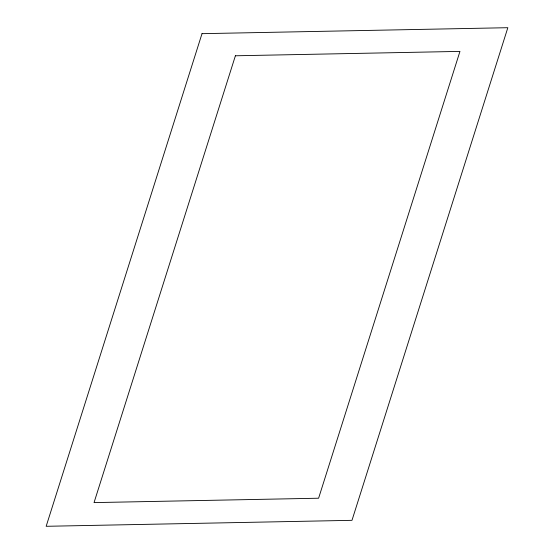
<?xml version="1.0" encoding="UTF-8"?>
<svg xmlns="http://www.w3.org/2000/svg" width="554" height="554" viewBox="0 0 554 554"><rect width="100%" height="100%" fill="white"/><g stroke="black" fill="none" stroke-linecap="round" stroke-linejoin="round"><path stroke-width="0.83" d="M202.009 33.669L46.162 526.3L351.991 520.331L507.838 27.7L202.009 33.669M235.395 55.781L94.042 502.603L318.605 498.219L459.959 51.397L235.395 55.781"/></g></svg>
